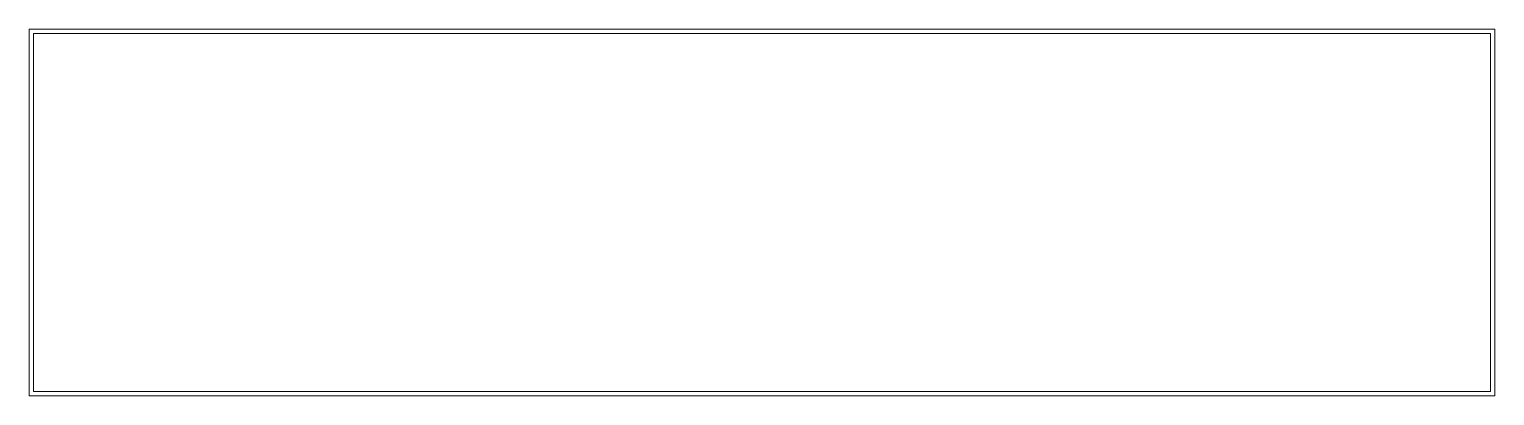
# Model space of a CAD drawing. Header units: millimetres. Extents: x -4248 to 4104, y -1159 to 928.
import ezdxf

# ---------------------------------------------------------------- set-up
doc = ezdxf.new("R2010")
doc.units = ezdxf.units.MM
doc.layers.add('钢构件', color=3, linetype='Continuous', lineweight=15)

msp = doc.modelspace()

# ---------------------------------------------------------------- linework, layer by layer
at = {"layer": '钢构件'}
for points in [[(-4247.6, 928.1), (4103.8, 928.1), (4103.8, -1158.7), (-4247.6, -1158.7)], [(-4223.5, 904), (4079.7, 904), (4079.7, -1134.7), (-4223.5, -1134.7)]]:
    msp.add_lwpolyline(points, close=True, dxfattribs=at)

doc.saveas('drawing.dxf')
